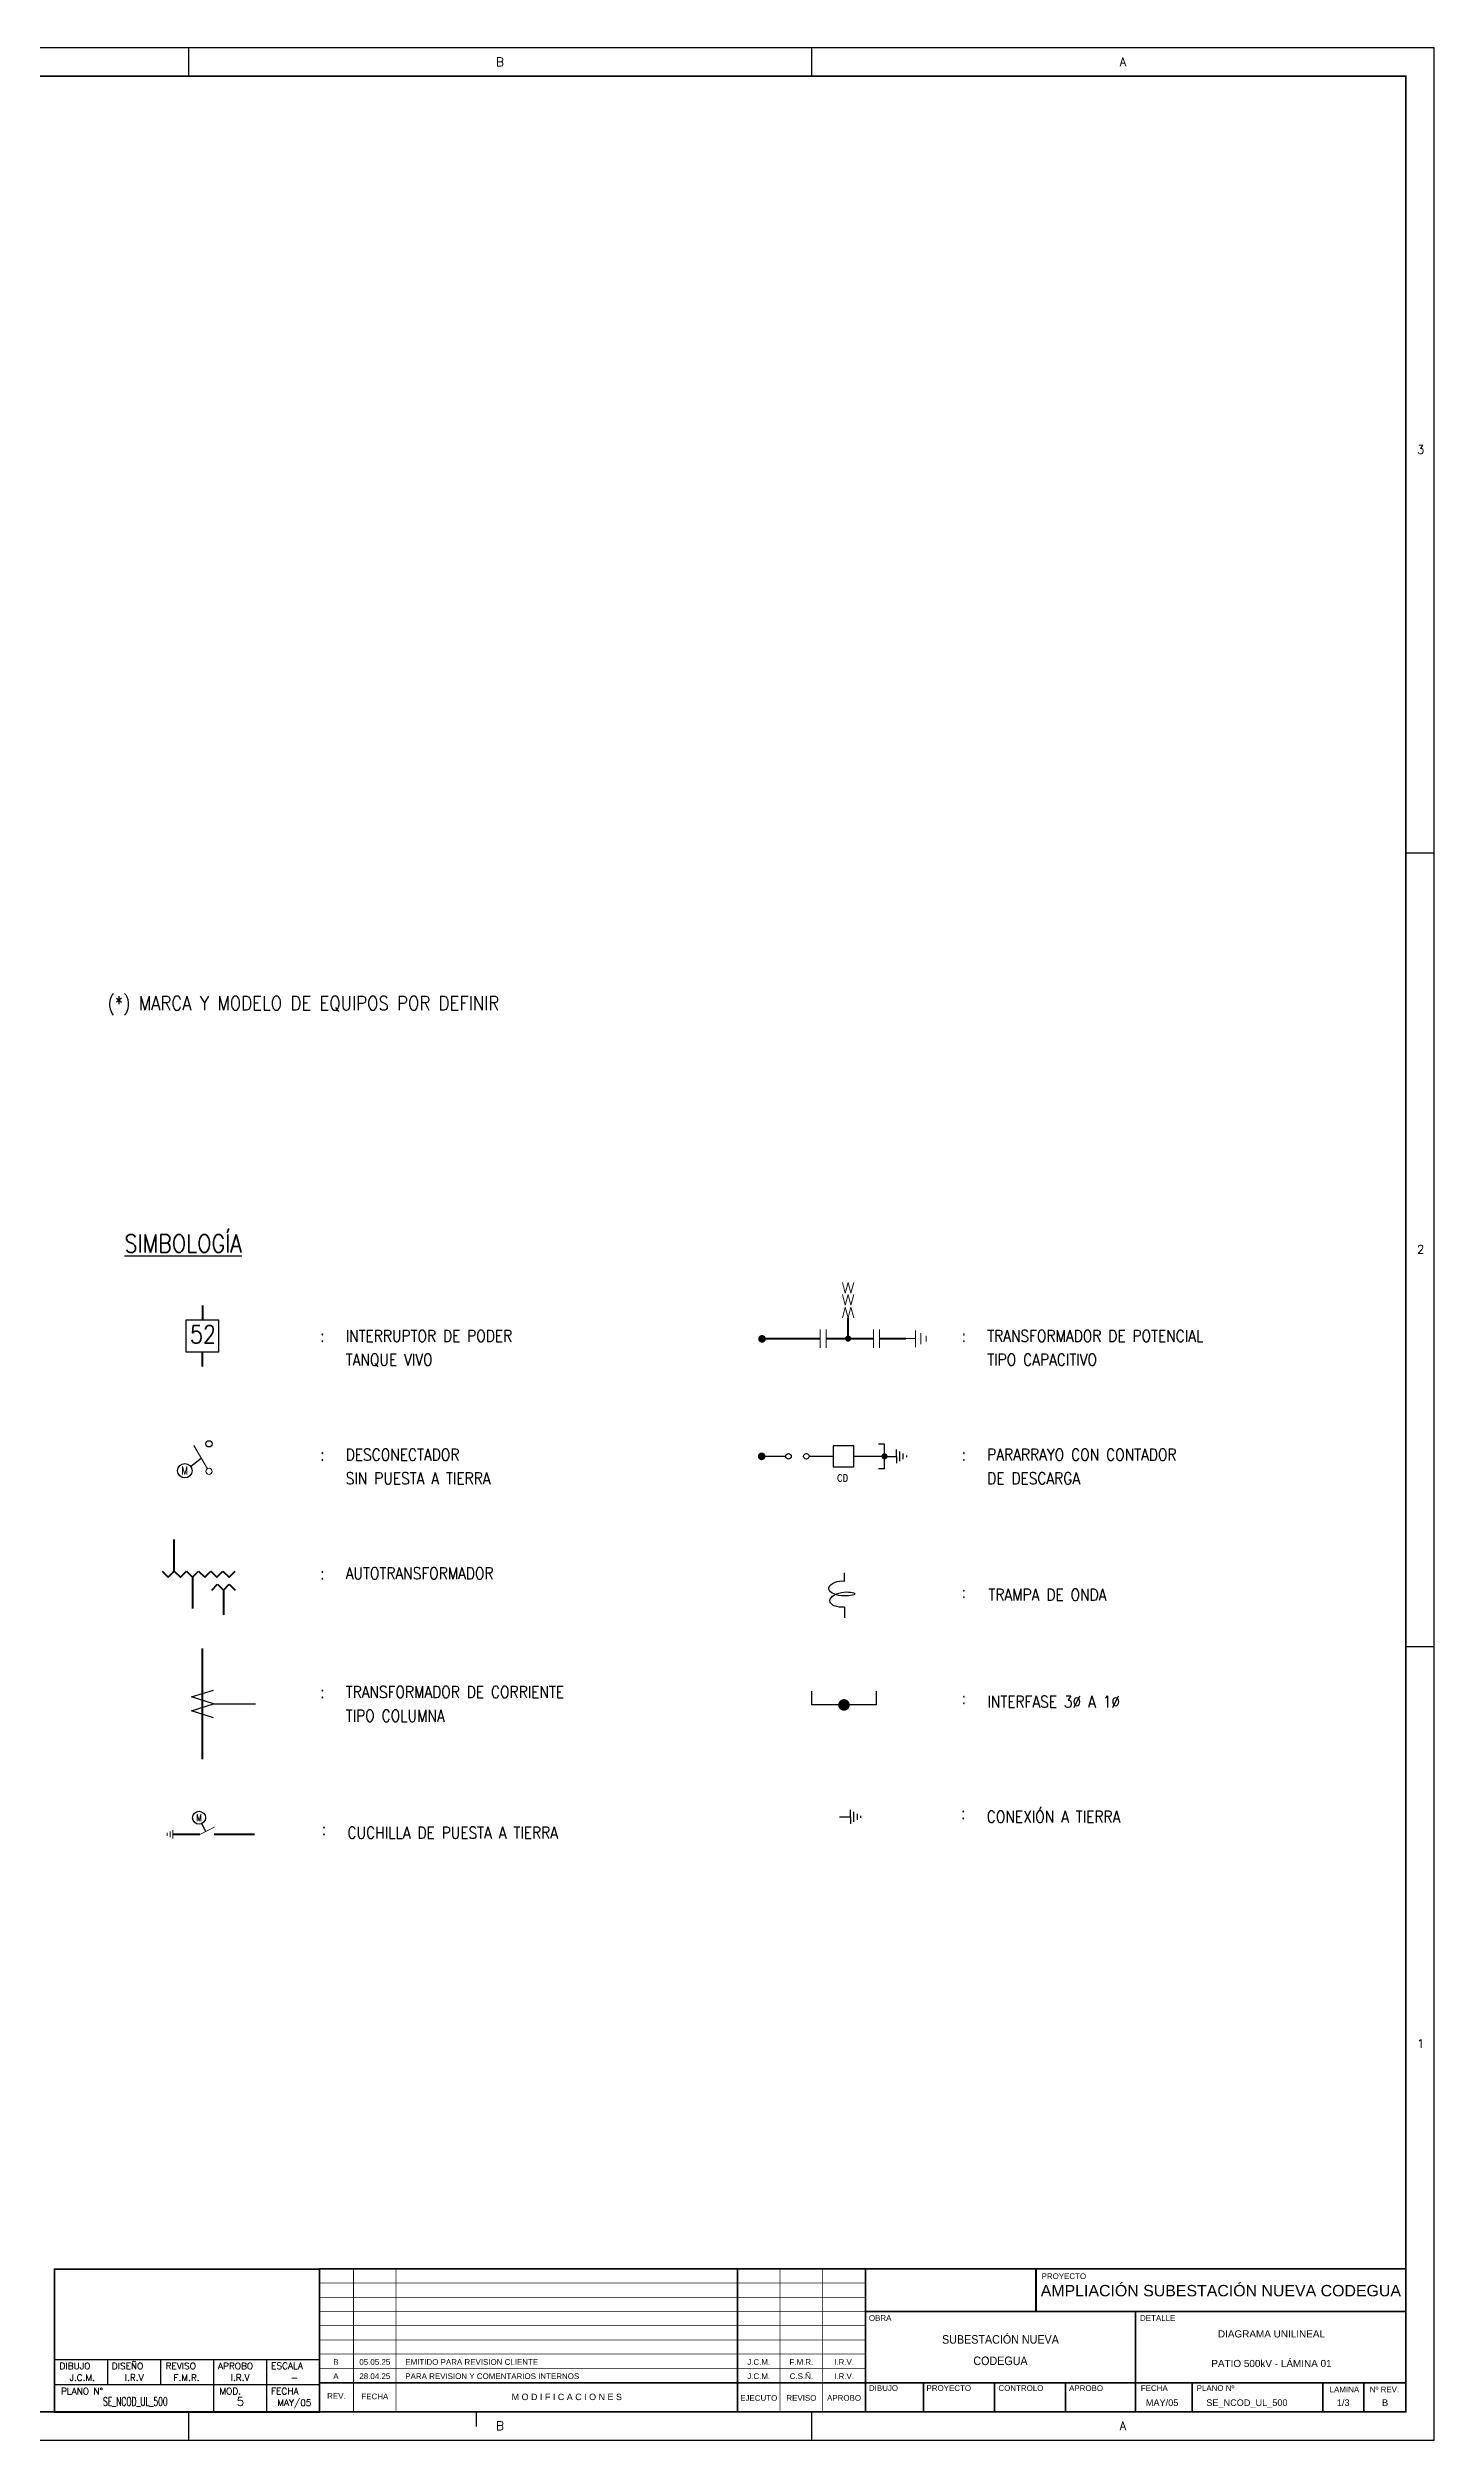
# Paper-space layout 'Layout1' of a CAD drawing. Header units: millimetres. Extents: x -2 to 1187, y 0 to 841.
# Drawn here: x 700 to 1187, y 0 to 841 of the extents above; entities that cross this region are included whole.
import ezdxf
from ezdxf.enums import TextEntityAlignment as Align

# ---------------------------------------------------------------- set-up
doc = ezdxf.new("R2010")
doc.units = ezdxf.units.MM
for name, color, linetype in [('01-Formato', 9, 'Continuous'), ('01-Formato_atrib', 9, 'Continuous'), ('4', 7, 'Continuous'), ('COL-FORMATO', 7, 'Continuous'), ('EL-Simbolos', 6, 'Continuous'), ('EL-SLIN-BLOC', 7, 'Continuous'), ('Símbolos', 1, 'Continuous')]:
    doc.layers.add(name, color=color, linetype=linetype)
doc.layers.add('BLANCO', color=7, linetype='Continuous', true_color=0xfcfcfc)
for name, color, linetype, lineweight in [('EL-Nivel-220Kv', 30, 'Continuous', 60), ('EL-SLDI-BLOC', 7, 'Continuous', 20), ('EL-SLDI-MAIN', 5, 'Continuous', 40), ('EL-SLDI-SCON', 7, 'Continuous', 20), ('GN-ANNO-TEXT-H2.0', 12, 'Continuous', 25), ('Texto', 9, 'Continuous', 20)]:
    doc.layers.add(name, color=color, linetype=linetype, lineweight=lineweight)
doc.styles.add('Arial', font='arial.ttf')
doc.styles.add('ROMANS', font='ROMANS.shx', dxfattribs={"height": 3})
doc.styles.add('TRANSELEC', font='romans.shx', dxfattribs={"width": 0.85})

# ---------------------------------------------------------------- blocks, each defined once
blk = doc.blocks.new('Formato A0')
at = {"layer": 'COL-FORMATO'}
for p, q in [((427.35, 905.58), (427.35, 895.58)), ((646.35, 905.58), (646.35, 895.58)), ((855.35, 622.58), (865.35, 622.58)), ((855.35, 343.58), (865.35, 343.58)), ((427.35, 74.58), (427.35, 64.58)), ((646.35, 74.58), (646.35, 64.58))]:
    blk.add_line(p, q, dxfattribs=at)
blk.add_lwpolyline([(-323.65, 64.58), (865.35, 64.58), (865.35, 905.58), (-323.65, 905.58)], close=True, dxfattribs=at)
at = {"layer": 'COL-FORMATO', "const_width": 0.6}
blk.add_lwpolyline([(855.35, 895.58), (-297.65, 895.58), (-297.65, 74.58), (855.35, 74.58)], close=True, dxfattribs=at)
at = {"layer": 'COL-FORMATO'}
for points, const_width in [([(473.35, 74.58), (473.35, 124.83)], 0.6), ([(473.35, 124.83), (473.35, 74.58)], 0.6), ([(473.35, 124.83), (473.35, 74.58)], 0.6), ([(473.35, 124.83), (473.35, 74.58)], 0.6), ([(473.35, 124.83), (473.35, 74.58)], 0.6), ([(473.35, 124.83), (473.35, 74.58)], 0.6), ([(473.35, 124.83), (473.35, 74.58)], 0.6), ([(473.35, 124.83), (473.35, 74.58)], 0.6), ([(473.35, 124.83), (473.35, 74.58)], 0.6), ([(473.35, 74.58), (473.35, 124.83)], 0.6), ([(473.35, 124.83), (855.35, 124.83)], 0.6), ([(473.35, 119.83), (665.35, 119.83)], 0.25), ([(485.35, 74.58), (485.35, 124.83)], 0.25), ([(500.35, 74.58), (500.35, 124.83)], 0.25), ([(620.35, 74.58), (620.35, 124.83)], 0.6), ([(635.35, 74.58), (635.35, 124.83)], 0.25), ([(650.35, 74.58), (650.35, 124.83)], 0.25), ([(665.35, 124.83), (665.35, 74.58)], 0.6), ([(725.35, 124.83), (725.35, 109.84)], 0.6), ([(473.35, 114.83), (665.35, 114.83)], 0.25), ([(473.35, 109.83), (665.35, 109.83)], 0.25), ([(665.35, 109.79), (855.35, 109.79)], 0.6), ([(760.35, 109.79), (760.35, 74.58)], 0.6), ([(473.35, 104.83), (665.35, 104.83)], 0.25), ([(473.35, 99.83), (665.35, 99.83)], 0.25), ([(473.35, 94.83), (665.35, 94.83)], 0.25), ([(473.35, 84.78), (855.6, 84.78)], 0.6), ([(473.35, 89.83), (665.35, 89.83)], 0.25), ([(685.77, 84.82), (685.77, 74.58)], 0.6), ([(710.74, 84.82), (710.74, 74.58)], 0.6), ([(735.72, 84.82), (735.72, 74.58)], 0.6), ([(780.25, 84.82), (780.25, 74.58)], 0.6), ([(826.19, 84.82), (826.19, 74.58)], 0.6), ([(840.59, 84.82), (840.59, 74.58)], 0.6)]:
    blk.add_lwpolyline(points, dxfattribs=dict(at, const_width=const_width))
blk.add_lwpolyline([(528.59, 69.33), (528.59, 74.58)], dxfattribs=at)
for s, height, style, p in [('B', 3, 'ROMANS', (536.87, 899.14)), ('A', 3, 'ROMANS', (755.92, 899.14)), ('3', 3, 'ROMANS', (860.6, 762.89)), ('2', 3, 'ROMANS', (860.6, 481.71)), ('1', 3, 'ROMANS', (860.6, 202.47)), ('AMPLIACIÓN SUBESTACIÓN NUEVA CODEGUA', 4, 'Arial', (790.35, 115.14)), ('M O D I F I C A C I O N E S', 2.25, 'Arial', (560.35, 78.66)), ('B', 3, 'ROMANS', (536.87, 68.14)), ('A', 3, 'ROMANS', (755.92, 68.14))]:
    blk.add_text(s, height=height, dxfattribs=dict(at, style=style)).set_placement(p, align=Align.CENTER)
at = {"layer": 'COL-FORMATO', "linetype": 'Continuous', "style": 'Arial'}
for s, p in [('PROYECTO', (727.3, 121.21)), ('OBRA', (666.59, 106.52)), ('DETALLE', (761.92, 106.52)), ('DIBUJO', (666.59, 81.89)), ('PROYECTO', (686.84, 81.89)), ('CONTROLO', (712.12, 81.89)), ('APROBO', (736.97, 81.85)), ('FECHA', (762.2, 81.89)), ('PLANO Nº', (781.82, 81.89)), ('LAMINA', (828.59, 81.38)), ('Nº REV.', (842.7, 81.38))]:
    blk.add_text(s, height=2, dxfattribs=at).set_placement(p)
for s, p in [('REV.', (479.35, 79.11)), ('FECHA', (492.85, 78.96)), ('EJECUTO', (627.85, 78.42)), ('REVISO', (642.85, 78.42)), ('APROBO', (657.85, 78.42))]:
    blk.add_text(s, height=2, dxfattribs=at).set_placement(p, align=Align.CENTER)
at = {"layer": 'COL-FORMATO', "style": 'Arial'}
for tag, height, p in [('REV_L8', 2, (479.18, 121.06)), ('REV_L7', 2, (479.18, 116.06)), ('F_REV_L8', 2, (492.85, 121.06)), ('F_REV_L7', 2, (492.85, 116.06)), ('EJEC_L8', 2, (627.85, 121.06)), ('EJEC_L7', 2, (627.85, 116.06)), ('REVI_L8', 2, (642.85, 121.06)), ('REVI_L7', 2, (642.85, 116.06)), ('APRO_L8', 2, (657.85, 121.06)), ('APRO_L7', 2, (657.85, 116.06)), ('REV_L6', 2, (479.18, 111.06)), ('F_REV_L6', 2, (492.85, 111.06)), ('EJEC_L6', 2, (627.85, 111.06)), ('REVI_L6', 2, (642.85, 111.06)), ('APRO_L6', 2, (657.85, 111.06)), ('REV_L5', 2, (479.18, 106.06)), ('REV_L4', 2, (479.18, 101.06)), ('F_REV_L5', 2, (492.85, 106.06)), ('F_REV_L4', 2, (492.85, 101.06)), ('EJEC_L5', 2, (627.85, 106.06)), ('EJEC_L4', 2, (627.85, 101.06)), ('REVI_L5', 2, (642.85, 106.06)), ('REVI_L4', 2, (642.85, 101.06)), ('APRO_L5', 2, (657.85, 106.06)), ('APRO_L4', 2, (657.85, 101.06)), ('DETALLE_LINEA_1', 2.5, (808.15, 100.69)), ('REV_L3', 2, (479.18, 96.06)), ('REV_L2', 2, (479.18, 91.06)), ('F_REV_L3', 2, (492.85, 96.06)), ('F_REV_L2', 2, (492.85, 91.06)), ('EJEC_L3', 2, (627.85, 96.06)), ('EJEC_L2', 2, (627.85, 91.06)), ('REVI_L3', 2, (642.85, 96.06)), ('REVI_L2', 2, (642.85, 91.06)), ('APRO_L3', 2, (657.85, 96.06)), ('APRO_L2', 2, (657.85, 91.06)), ('DETALLE_LINEA_2', 2.5, (808.15, 95.49)), ('DETALLE_LINEA_3', 2.5, (808.15, 90.29)), ('REV_L1', 2, (479.18, 86.06)), ('F_REV_L1', 2, (492.85, 86.06)), ('EJEC_L1', 2, (627.85, 86.06)), ('REVI_L1', 2, (642.85, 86.06)), ('APRO_L1', 2, (657.85, 86.06))]:
    blk.add_attdef(tag, text='', height=height, dxfattribs=at).set_placement(p, align=Align.CENTER)
for tag, p in [('MODIF_LIN_8', (503.57, 121.06)), ('MODIF_LIN_7', (503.57, 116.06)), ('MODIF_LIN_6', (503.57, 111.06)), ('MODIF_LIN_5', (503.57, 106.06)), ('MODIF_LIN_4', (503.57, 101.06)), ('MODIF_LIN_3', (503.57, 96.06)), ('MODIF_LIN_2', (503.57, 91.06)), ('MODIF_LIN_1', (503.57, 86.06))]:
    blk.add_attdef(tag, p, '', height=2, dxfattribs=at)
for tag, height, p in [('OBRA_1', 3, (712.85, 99.98)), ('OBRA_2', 3, (712.85, 92.47)), ('DIBUJO', 2.3, (675.19, 77.89)), ('CONTROLO', 2.3, (723.09, 77.89)), ('APROBO', 2.3, (746.84, 77.89)), ('FECHA', 2.3, (769.68, 77.76)), ('NUMERO_PLANO', 2.3, (798.81, 77.76)), ('NUMERO_LAMINA', 2.3, (833.39, 77.76)), ('REV.COLBUN', 2.3, (848.1, 77.76))]:
    blk.add_attdef(tag, text='', height=height, dxfattribs=at).set_placement(p, align=Align.MIDDLE_CENTER)
at = {"layer": 'COL-FORMATO', "style": 'Arial', "flags": 8}
blk.add_attdef('PROYECTO', text='', height=2.3, dxfattribs=at).set_placement((696.9, 77.89), align=Align.MIDDLE_CENTER)
blk = doc.blocks.new('A$C1AAE22E2')
at = {"color": 5}
blk.add_line((0, -31.93), (-93.15, -31.93), dxfattribs=at)
at = {"color": 4}
for p, q in [((-74.52, -31.93), (-74.52, -40.71)), ((-55.89, -31.93), (-55.89, -40.71)), ((-37.26, -31.93), (-37.26, -49.97)), ((-18.63, -31.93), (-18.63, -49.97)), ((0, -40.71), (-93.15, -40.71))]:
    blk.add_line(p, q, dxfattribs=at)
at = {"layer": 'COL-FORMATO', "const_width": 0.6}
blk.add_lwpolyline([(0, -50.25), (0, 0), (0, -50.25), (0, 0), (-93.15, 0), (-93.15, -50.25)], close=True, dxfattribs=at)
at = {"color": 4, "style": 'ROMANS'}
for s, p in [('DIBUJO', (-91.42, -35.24)), ('DISEÑO', (-73.03, -35.24)), ('REVISO', (-54.12, -35.24)), ('APROBO', (-35.7, -35.24)), ('ESCALA', (-16.99, -35.17)), ('PLANO N%%D', (-90.91, -44.08)), ('MOD.', (-35.2, -44.05)), ('FECHA', (-17.04, -44.05))]:
    blk.add_text(s, height=2.3, dxfattribs=at).set_placement(p)
for tag, p in [('D', (-83.44, -39.32)), ('DIS', (-65.16, -39.28)), ('R', (-46.76, -39.33)), ('A', (-27.91, -39.31)), ('E', (-8.81, -39.35)), ('F', (-8.87, -48.14))]:
    blk.add_attdef(tag, text='', height=2.3, dxfattribs=at).set_placement(p, align=Align.CENTER)
at = {"color": 3, "style": 'ROMANS', "width": 0.8}
blk.add_attdef('P', text='', height=3, dxfattribs=at).set_placement((-64.77, -48.07), align=Align.CENTER)
at = {"color": 3, "style": 'ROMANS'}
blk.add_attdef('M', text='', height=3, dxfattribs=at).set_placement((-27.81, -48.06), align=Align.CENTER)
blk = doc.blocks.new('TRAMPA_ONDA')
at = {"layer": 'BLANCO', "color": 0}
for p, q in [((1023625.31, 1045756.03), (1023625.31, 1045757.42)), ((1023625.31, 1045751.62), (1023625.31, 1045749.82))]:
    blk.add_line(p, q, dxfattribs=at)
blk.add_spline([(1023625.31, 1045751.62), (1023623.6, 1045751.87), (1023622.89, 1045752.49), (1023624.81, 1045754.11), (1023627.08, 1045753.86), (1023624.82, 1045753.55), (1023622.68, 1045754.88), (1023623.61, 1045755.81), (1023625.31, 1045756.03)], degree=3, dxfattribs=at)
blk = doc.blocks.new('DESCspaT')
at = {"layer": 'EL-SLDI-BLOC', "color": 7}
blk.add_line((1022836.1, 1048508.4), (1022844.8, 1048493.7), dxfattribs=at)
blk.add_circle((1022845.8, 1048492), 1.97, dxfattribs=at)
at = {"layer": 'Símbolos', "color": 7}
blk.add_line((1022834.1, 1048495.1), (1022840.8, 1048500.4), dxfattribs=at)
for centre, radius in [((1022845.8, 1048509.5), 1.97), ((1022830.4, 1048492.4), 4.59)]:
    blk.add_circle(centre, radius, dxfattribs=at)
at = {"layer": 'GN-ANNO-TEXT-H2.0', "color": 7, "style": 'ROMANS', "width": 0.8}
blk.add_text('M', height=5.01, dxfattribs=at).set_placement((1022830.4, 1048492.6), align=Align.MIDDLE)
blk = doc.blocks.new('DIAG-27')
blk.add_lwpolyline([(3.2, 1), (-3.2, -1), (3.2, -3), (-3.2, -5), (3.2, -7)])
blk = doc.blocks.new('03-02-01')
at = {"const_width": 0.6}
blk.add_lwpolyline([(-0.3, 0, 1), (0.3, 0, 1)], format="xyb", close=True, dxfattribs=at)
at = {"style": 'ROMANS'}
blk.add_attdef('NOMBRE', (1.42, -0.98), '', height=2, dxfattribs=at)
blk = doc.blocks.new('interfase_3_a_1')
at = {"layer": 'EL-SLIN-BLOC'}
blk.add_lwpolyline([(2866.41, 2427.3), (2866.41, 2429.62), (2877.26, 2429.62), (2877.26, 2427.3)], dxfattribs=at)
at = {"layer": 'EL-SLIN-BLOC', "xscale": -1.628222459454683, "yscale": 1.628222459454683, "zscale": 1.628222459454683, "rotation": 180}
blk.add_blockref('03-02-01', (2871.83, 2429.62), dxfattribs=at)
blk = doc.blocks.new('descPaT')
at = {"layer": 'EL-SLDI-BLOC'}
for p, q in [((1023149.5, 1046737.3), (1023159.9, 1046742.4)), ((1023126.7, 1046736.3), (1023126.7, 1046738.4)), ((1023128.6, 1046735.3), (1023128.6, 1046739.3)), ((1023130.5, 1046734.4), (1023130.5, 1046740.3))]:
    blk.add_line(p, q, dxfattribs=at)
at = {"layer": 'EL-SLDI-BLOC', "color": 7, "lineweight": 25}
blk.add_line((1023153.9, 1046739.4), (1023150.9, 1046744.8), dxfattribs=at)
blk.add_circle((1023149, 1046749), 4.59, dxfattribs=at)
at = {"layer": 'EL-SLDI-MAIN'}
for p, q in [((1023149.5, 1046737.3), (1023130.5, 1046737.3)), ((1023188, 1046737.3), (1023159.7, 1046737.3))]:
    blk.add_line(p, q, dxfattribs=at)
at = {"layer": 'EL-SLDI-BLOC', "color": 7, "style": 'ROMANS', "width": 0.8}
blk.add_text('M', height=5.01, dxfattribs=at).set_placement((1023149, 1046749), align=Align.MIDDLE)

psp = doc.layouts.get("Layout1")

# ---------------------------------------------------------------- linework, layer by layer
for p, q in [((980.04, 301.52), (980.04, 301.52)), ((758.18, 258.35), (772.96, 258.35)), ((743.82, 212.5), (753.36, 212.5)), ((758.42, 212.5), (772.58, 212.5))]:
    psp.add_line(p, q)
at = {"layer": '4', "color": 7}
for p, q in [((959.39, 345.36), (950.93, 345.36)), ((976.08, 345.36), (967.62, 345.36)), ((993.81, 345.36), (983.39, 345.36)), ((993.81, 345.36), (983.39, 345.36)), ((994.13, 349.63), (992, 349.63)), ((994.13, 345.68), (994.13, 349.63)), ((994.13, 340.98), (994.13, 345.03)), ((994.45, 345.36), (998.3, 345.36)), ((998.3, 345.36), (998.3, 347.79)), ((998.3, 345.36), (998.3, 342.92)), ((999.52, 343.62), (999.52, 347.09)), ((1000.74, 344.33), (1000.74, 346.38)), ((1001.96, 345.03), (1001.96, 345.68)), ((994.13, 340.98), (992, 340.98)), ((982.13, 218.63), (982.13, 221.07)), ((983.35, 216.9), (983.35, 220.37)), ((984.57, 217.61), (984.57, 219.66)), ((985.78, 218.31), (985.78, 218.96)), ((978.28, 218.63), (982.13, 218.63)), ((982.13, 218.63), (982.13, 216.2))]:
    psp.add_line(p, q, dxfattribs=at)
at = {"layer": '4', "color": 7, "lineweight": 40}
for p, q in [((744.38, 305.02), (744.38, 316.17)), ((740.1, 305.02), (742.24, 302.87)), ((742.24, 302.87), (744.38, 305.02)), ((744.38, 305.02), (746.52, 302.87)), ((746.52, 302.87), (748.66, 305.01)), ((748.66, 305.01), (750.8, 302.87)), ((750.8, 302.87), (752.94, 305.02)), ((750.8, 302.87), (750.8, 291.87)), ((752.94, 305.02), (755.08, 302.87)), ((755.08, 302.87), (757.22, 305.02)), ((757.22, 305.02), (759.36, 302.87)), ((759.36, 302.87), (761.5, 305.02)), ((761.5, 305.02), (763.64, 302.87)), ((763.64, 302.87), (765.77, 305.01)), ((757.57, 298.37), (759.62, 300.42)), ((759.62, 300.42), (761.67, 298.37)), ((761.67, 298.37), (763.72, 300.42)), ((761.67, 298.37), (761.67, 289.61)), ((763.72, 300.42), (765.77, 298.37))]:
    psp.add_line(p, q, dxfattribs=at)
at = {"layer": '4', "color": 7}
for points, const_width in [([(951.73, 386.66, -1), (950.41, 386.66, -1)], 1.37), ([(951.59, 345.36, -1), (950.27, 345.36, -1)], 1.37), ([(994.66, 345.36, 1), (993.61, 345.36, 1)], 1.1)]:
    psp.add_lwpolyline(points, format="xyb", close=True, dxfattribs=dict(at, const_width=const_width))
psp.add_lwpolyline([(976.08, 341.7), (983.39, 341.7), (983.39, 349.01), (976.08, 349.01)], close=True, dxfattribs=at)
for centre in [(960.37, 345.36), (966.64, 345.36)]:
    psp.add_circle(centre, 0.978, dxfattribs=at)
at = {"layer": 'EL-Nivel-220Kv', "color": 7}
for p, q in [((754.29, 398.4), (754.29, 393.38)), ((754.29, 376.97), (754.29, 381.99)), ((754.29, 238.91), (754.29, 277.78))]:
    psp.add_line(p, q, dxfattribs=at)
at = {"layer": 'EL-Simbolos', "color": 7}
psp.add_lwpolyline([(748.6, 381.99), (748.6, 393.38), (754.3, 393.38), (759.99, 393.38), (759.99, 381.99)], close=True, dxfattribs=at)
at = {"layer": 'EL-SLDI-BLOC', "color": 7}
for p, q in [((971.5, 383.49), (971.5, 390.01)), ((973.66, 383.49), (973.66, 390.01)), ((990.22, 383.49), (990.22, 390.01)), ((992.37, 383.49), (992.37, 390.01)), ((1005.04, 383.8), (1005.04, 389.64)), ((1006.88, 384.75), (1006.88, 388.69)), ((1008.72, 385.69), (1008.72, 387.74)), ((1001.68, 386.75), (1005.04, 386.75))]:
    psp.add_line(p, q, dxfattribs=at)
for points in [[(983.31, 406.49), (982.31, 402.78), (981.32, 406.49), (980.32, 402.78), (979.33, 406.49)], [(983.31, 402.2), (982.31, 398.48), (981.32, 402.2), (980.32, 398.48), (979.33, 402.2)], [(983.31, 394.09), (982.31, 397.81), (981.32, 394.09), (980.32, 397.81), (979.33, 394.09)]]:
    psp.add_lwpolyline(points, dxfattribs=at)
at = {"layer": 'EL-SLDI-MAIN', "color": 7}
for p, q in [((981.32, 386.75), (981.32, 394.09)), ((950.96, 386.75), (971.5, 386.75)), ((973.66, 386.75), (990.22, 386.75)), ((992.37, 386.75), (1001.68, 386.75))]:
    psp.add_line(p, q, dxfattribs=at)
at = {"layer": 'EL-SLDI-MAIN', "color": 7, "const_width": 1.06}
psp.add_lwpolyline([(980.79, 386.75, 1), (981.85, 386.75, 1)], format="xyb", close=True, dxfattribs=at)

# ---------------------------------------------------------------- block references
at = {"color": 7, "xscale": 2.086175653143511, "yscale": 2.086175653143511, "zscale": 2.086175653143511, "rotation": 180}
psp.add_blockref('interfase_3_a_1', (6971.01, 5326.59), dxfattribs=at)
ref = psp.add_blockref('A$C1AAE22E2', (795.46, 59.66))
ref.add_attrib('D', 'J.C.M.', dxfattribs={"color": 4, "height": 2.3, "style": 'ROMANS'}).set_placement((712.03, 20.34), align=Align.CENTER)
ref.add_attrib('DIS', 'I.R.V', dxfattribs={"color": 4, "height": 2.3, "style": 'ROMANS'}).set_placement((730.31, 20.38), align=Align.CENTER)
ref.add_attrib('R', 'F.M.R.', dxfattribs={"color": 4, "height": 2.3, "style": 'ROMANS'}).set_placement((748.71, 20.33), align=Align.CENTER)
ref.add_attrib('A', 'I.R.V', dxfattribs={"color": 4, "height": 2.3, "style": 'ROMANS'}).set_placement((767.56, 20.35), align=Align.CENTER)
ref.add_attrib('E', '-', dxfattribs={"color": 4, "height": 2.3, "style": 'ROMANS'}).set_placement((786.66, 20.31), align=Align.CENTER)
ref.add_attrib('P', 'SE_NCOD_UL_500', dxfattribs={"color": 3, "height": 3, "style": 'ROMANS', "width": 0.65}).set_placement((730.7, 11.6), align=Align.CENTER)
ref.add_attrib('M', '5', dxfattribs={"color": 3, "height": 3, "style": 'ROMANS'}).set_placement((767.66, 11.6), align=Align.CENTER)
ref.add_attrib('F', 'MAY/05', dxfattribs={"color": 4, "height": 2.3, "style": 'ROMANS'}).set_placement((786.6, 11.52), align=Align.CENTER)
at = {"layer": '01-Formato'}
ref = psp.add_blockref('Formato A0', (322.05, -65.07), dxfattribs=at)
ref.add_attrib('NUMERO_LAMINA', '1/3', dxfattribs={"layer": 'COL-FORMATO', "height": 2.3, "style": 'Arial'}).set_placement((1155.43, 12.69), align=Align.MIDDLE_CENTER)
ref.add_attrib('REV.COLBUN', 'B', dxfattribs={"layer": 'COL-FORMATO', "height": 2.3, "style": 'Arial'}).set_placement((1170.14, 12.69), align=Align.MIDDLE_CENTER)
ref.add_attrib('MODIF_LIN_2', 'EMITIDO PARA REVISION CLIENTE', (825.62, 25.99), dxfattribs={"layer": 'COL-FORMATO', "height": 2, "style": 'Arial'})
ref.add_attrib('F_REV_L2', '05.05.25', dxfattribs={"layer": 'COL-FORMATO', "height": 2, "style": 'Arial'}).set_placement((814.9, 25.99), align=Align.CENTER)
ref.add_attrib('REV_L2', 'B', dxfattribs={"layer": 'COL-FORMATO', "height": 2, "style": 'Arial'}).set_placement((801.23, 25.99), align=Align.CENTER)
ref.add_attrib('MODIF_LIN_1', 'PARA REVISION Y COMENTARIOS INTERNOS', (825.62, 20.99), dxfattribs={"layer": 'COL-FORMATO', "height": 2, "style": 'Arial'})
ref.add_attrib('F_REV_L1', '28.04.25', dxfattribs={"layer": 'COL-FORMATO', "height": 2, "style": 'Arial'}).set_placement((814.9, 20.99), align=Align.CENTER)
ref.add_attrib('REV_L1', 'A', dxfattribs={"layer": 'COL-FORMATO', "height": 2, "style": 'Arial'}).set_placement((801.23, 20.99), align=Align.CENTER)
ref.add_attrib('FECHA', 'MAY/05', dxfattribs={"layer": 'COL-FORMATO', "height": 2.3, "style": 'Arial'}).set_placement((1091.73, 12.69), align=Align.MIDDLE_CENTER)
ref.add_attrib('APRO_L2', 'I.R.V.', dxfattribs={"layer": 'COL-FORMATO', "height": 2, "style": 'Arial'}).set_placement((979.9, 25.99), align=Align.CENTER)
ref.add_attrib('REVI_L2', 'F.M.R.', dxfattribs={"layer": 'COL-FORMATO', "height": 2, "style": 'Arial'}).set_placement((964.9, 25.99), align=Align.CENTER)
ref.add_attrib('EJEC_L2', 'J.C.M.', dxfattribs={"layer": 'COL-FORMATO', "height": 2, "style": 'Arial'}).set_placement((949.9, 25.99), align=Align.CENTER)
ref.add_attrib('APRO_L1', 'I.R.V.', dxfattribs={"layer": 'COL-FORMATO', "height": 2, "style": 'Arial'}).set_placement((979.9, 20.99), align=Align.CENTER)
ref.add_attrib('REVI_L1', 'C.S.Ñ.', dxfattribs={"layer": 'COL-FORMATO', "height": 2, "style": 'Arial'}).set_placement((964.9, 20.99), align=Align.CENTER)
ref.add_attrib('EJEC_L1', 'J.C.M.', dxfattribs={"layer": 'COL-FORMATO', "height": 2, "style": 'Arial'}).set_placement((949.9, 20.99), align=Align.CENTER)
ref.add_attrib('NUMERO_PLANO', 'SE_NCOD_UL_500', dxfattribs={"layer": 'COL-FORMATO', "height": 2.3, "style": 'Arial'}).set_placement((1121.55, 12.69), align=Align.MIDDLE_CENTER)
ref.add_attrib('DETALLE_LINEA_3', 'PATIO 500kV - LÁMINA 01', dxfattribs={"layer": 'COL-FORMATO', "height": 2.5, "style": 'Arial'}).set_placement((1130.19, 25.22), align=Align.CENTER)
ref.add_attrib('DETALLE_LINEA_1', 'DIAGRAMA UNILINEAL', dxfattribs={"layer": 'COL-FORMATO', "height": 2.5, "style": 'Arial'}).set_placement((1130.19, 35.62), align=Align.CENTER)
ref.add_attrib('OBRA_2', 'CODEGUA', dxfattribs={"layer": 'COL-FORMATO', "height": 3, "style": 'Arial', "width": 0.9}).set_placement((1034.9, 27.4), align=Align.MIDDLE_CENTER)
ref.add_attrib('OBRA_1', 'SUBESTACIÓN NUEVA', dxfattribs={"layer": 'COL-FORMATO', "height": 3, "style": 'Arial', "width": 0.9}).set_placement((1034.9, 34.92), align=Align.MIDDLE_CENTER)
at = {"layer": '4', "color": 7, "xscale": -1.21644902334798, "yscale": 1.21644902334798, "zscale": 1.21644902334798, "rotation": 180}
psp.add_blockref('DIAG-27', (754.28, 254.7), dxfattribs=at)
at = {"layer": 'EL-SLDI-BLOC', "color": 7, "xscale": 0.5534358805311972, "yscale": 0.5534358805311972, "zscale": 0.5534358805311972}
psp.add_blockref('DESCspaT', (-565322.95, -579933.01), dxfattribs=at)
at = {"layer": 'EL-SLDI-BLOC', "color": 1, "xscale": 0.5, "yscale": 0.5, "zscale": 0.5}
psp.add_blockref('descPaT', (-510821.41, -523156.17), dxfattribs=at)
at = {"layer": 'EL-SLDI-SCON', "color": 7, "xscale": 2.086175653143511, "yscale": 2.086175653143511, "zscale": 2.086175653143511}
psp.add_blockref('TRAMPA_ONDA', (-2134482.17, -2181329.25), dxfattribs=at)

# ---------------------------------------------------------------- texts
at = {"insert": (977.49, 338.98), "char_height": 2.5, "attachment_point": 1, "style": 'TRANSELEC'}
psp.add_mtext_dynamic_manual_height_columns('CD', width=8.516, gutter_width=12.5, heights=[0], dxfattribs=at)
at = {"layer": '01-Formato_atrib', "color": 7, "style": 'TRANSELEC', "width": 0.85}
psp.add_text('%%USIMBOLOGÍA', height=6.2585, dxfattribs=at).set_placement((726.91, 417.07))
at = {"layer": '4', "color": 7, "insert": (749.91, 391.4), "char_height": 6.259, "attachment_point": 1, "style": 'TRANSELEC'}
psp.add_mtext_dynamic_manual_height_columns('52', width=9.0054, gutter_width=103.35, heights=[0], dxfattribs=at)
at = {"layer": 'GN-ANNO-TEXT-H2.0', "insert": (720.93, 507.17), "char_height": 5, "attachment_point": 1, "style": 'TRANSELEC'}
psp.add_mtext_dynamic_manual_height_columns('\\pxt4;{\\C244;\\c1973145;(*) MARCA Y MODELO DE EQUIPOS POR DEFINIR}', width=174.0222, gutter_width=15.22, heights=[9.45], dxfattribs=at)
at = {"layer": 'Texto', "color": 7, "style": 'TRANSELEC', "width": 0.85}
for s, height, p in [(':', 4.17, (795.7, 387.69)), ('INTERRUPTOR DE PODER', 4.1724, (804.67, 387.69)), (':', 4.17, (1021.27, 387.69)), ('TRANSFORMADOR DE POTENCIAL ', 4.1724, (1030.24, 387.69)), ('TANQUE VIVO', 4.1724, (804.67, 379.34)), ('TIPO CAPACITIVO', 4.1724, (1030.24, 379.34)), (':', 4.17, (795.7, 345.96)), ('DESCONECTADOR', 4.1724, (804.67, 345.96)), (':', 4.17, (1021.27, 345.96)), ('PARARRAYO CON CONTADOR', 4.1724, (1030.24, 345.96)), ('SIN PUESTA A TIERRA', 4.1724, (804.67, 337.62)), ('DE DESCARGA', 4.1724, (1030.24, 337.62)), (':', 4.17, (795.7, 304.24)), ('AUTOTRANSFORMADOR', 4.1724, (804.67, 304.24)), (':', 4.17, (1021.26, 297.66)), ('TRAMPA DE ONDA', 4.1724, (1030.66, 296.72)), (':', 4.17, (795.7, 262.52)), ('TRANSFORMADOR DE CORRIENTE', 4.1724, (804.67, 262.52)), (':', 4.17, (1021.28, 260.41)), ('INTERFASE 3%%C A 1%%C', 4.1724, (1030.3, 259.1)), ('TIPO COLUMNA', 4.1724, (804.67, 254.17)), (':', 4.17, (1021.07, 219.98)), ('CONEXIÓN A TIERRA', 4.1724, (1030.09, 218.67)), (':', 4.17, (796.27, 214.36)), ('CUCHILLA DE PUESTA A TIERRA', 4.1724, (805.29, 213.05))]:
    psp.add_text(s, height=height, dxfattribs=at).set_placement(p, align=Align.MIDDLE_LEFT)

doc.saveas('drawing.dxf')
